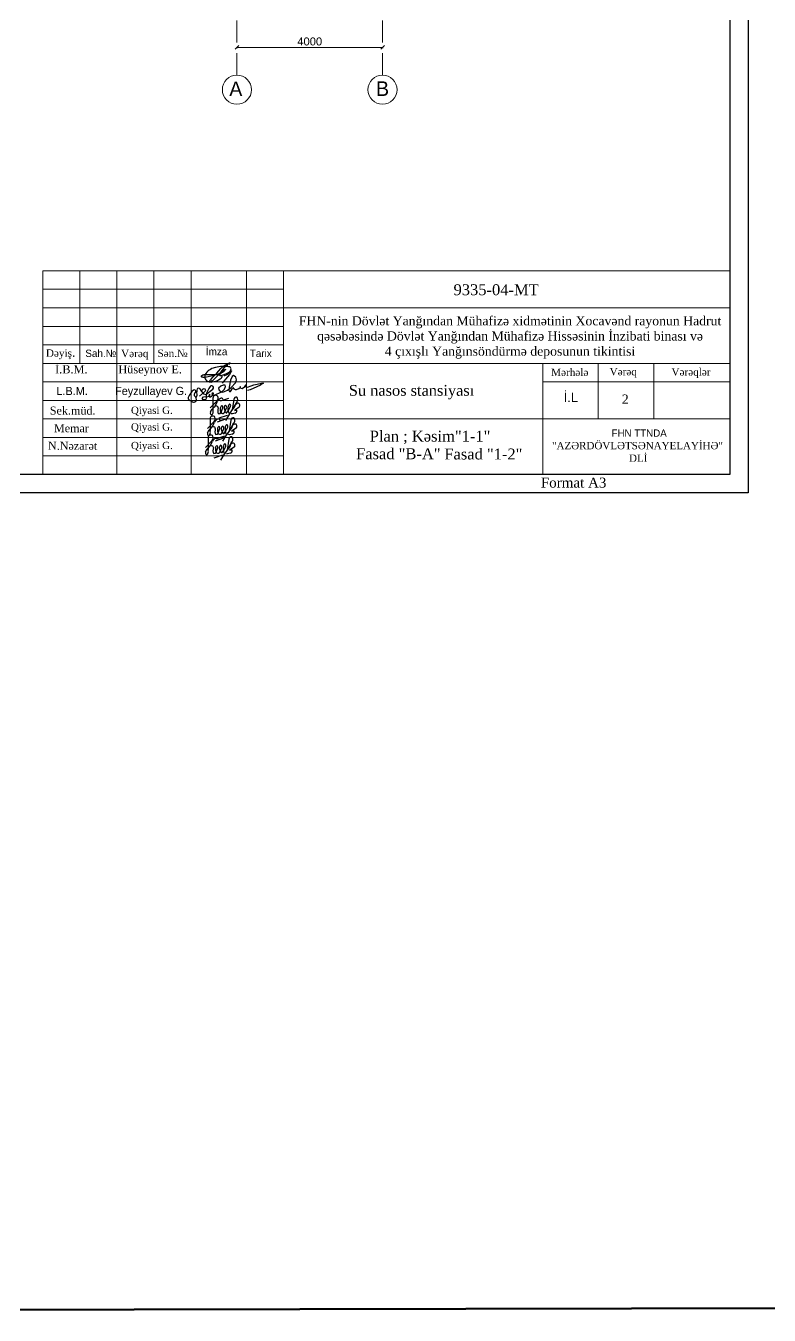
# Model space of a CAD drawing. Header units: millimetres. Extents: x 120281 to 1416367021, y -641565767 to 918373.
# Drawn here: x 514753 to 535176, y 687719 to 723138 of the extents above; entities that cross this region are included whole.
import ezdxf

# ---------------------------------------------------------------- set-up
doc = ezdxf.new("R2010")
doc.units = ezdxf.units.MM
doc.linetypes.add('ACAD_ISO02W100', pattern=[15, 12, -3])
doc.linetypes.add('ACAD_ISO10W100', pattern=[18, 12, -3, 0, -3])
for name, color, linetype, lineweight in [('0_Ном._пера__1', 7, 'Continuous', 35), ('ось', 20, 'ACAD_ISO02W100', 0), ('перегородка', 130, 'Continuous', 20), ('перегородка_Ном._пера__1', 7, 'Continuous', 15), ('размер', 90, 'Continuous', 40), ('размер2', 210, 'Continuous', 15), ('размер_Ном._пера__1', 7, 'Continuous', 15)]:
    doc.layers.add(name, color=color, linetype=linetype, lineweight=lineweight)
doc.styles.add('Arial AzLat', font='AZLTM.TTF', dxfattribs={"height": 300})
doc.styles.get("Standard").update_dxf_attribs({"font": 'arial.ttf'})
doc.styles.add('Times New  Roman', font='times.ttf')
doc.styles.add('Times New Roman', font='times.ttf', dxfattribs={"height": 300})
doc.styles.add('СГЕНЕРИР_СТИЛЬ_2', font='AZLTM.TTF')
doc.dimstyles.new('Farid 250', dxfattribs={"dimtxt": 220, "dimasz": 100, "dimexe": 100, "dimexo": 300, "dimgap": 50, "dimtad": 1, "dimdec": 0, "dimzin": 0, "dimdsep": 46, "dimtxsty": 'Standard', "dimblk": 'OBLIQUE', "dimcen": 10, "dimse1": 1, "dimse2": 1, "dimclrd": 256, "dimclre": 1, "dimclrt": 1, "dimadec": 0, "dimazin": 0, "dimtfac": 1, "dimtdec": 0, "dimtix": 1, "dimtmove": 1, "dimatfit": 2, "dimldrblk": 'ARCHTICK', "dimfxl": 1, "dimtolj": 1, "dimtzin": 0, "dimlwd": -1, "dimlwe": 9, "dimarcsym": 0})

# ---------------------------------------------------------------- blocks, each defined once
blk = doc.blocks.new('_Oblique')
at = {"color": 0, "linetype": 'ByBlock', "lineweight": -2}
blk.add_line((-0.5, -0.5), (0.5, 0.5), dxfattribs=at)
blk = doc.blocks.new('*D313')
at = {"layer": 'Defpoints', "color": 0, "lineweight": 53, "transparency": 16777216}
for p in [(520553, 722544), (524553, 722544), (524553, 722544)]:
    blk.add_point(p, dxfattribs=at)
at = {"layer": 'размер_Ном._пера__1', "transparency": 16777216}
blk.add_line((520553, 722544), (524553, 722544), dxfattribs=at)
at = {"layer": 'размер_Ном._пера__1', "transparency": 16777216, "xscale": 100, "yscale": 100, "zscale": 100, "rotation": 180}
blk.add_blockref('_Oblique', (520553, 722544), dxfattribs=at)
at = {"layer": 'размер_Ном._пера__1', "transparency": 16777216, "xscale": 100, "yscale": 100, "zscale": 100}
blk.add_blockref('_Oblique', (524553, 722544), dxfattribs=at)
at = {"layer": 'размер_Ном._пера__1', "color": 1, "transparency": 16777216, "insert": (522553, 722706), "char_height": 220, "attachment_point": 5}
blk.add_mtext('\\A1;4000', dxfattribs=at)
blk = doc.blocks.new('_ArchTick')
at = {"color": 0, "linetype": 'ByBlock', "const_width": 0.15}
blk.add_lwpolyline([(-0.5, -0.5), (0.5, 0.5)], dxfattribs=at)

msp = doc.modelspace()

# ---------------------------------------------------------------- linework, layer by layer
at = {"color": 244, "lineweight": 53, "true_color": 0x991b1e}
msp.add_lwpolyline([(440324.24024, 757119.90004), (681637.27816, 757603.30928), (681637.27816, 688202.32989), (440324.24024, 687718.92066)], close=True, dxfattribs=at)
at = {"layer": 'ось', "color": 0, "linetype": 'ACAD_ISO10W100', "ltscale": 50}
for p, q in [((520553.07981, 721782.96267), (520553.07981, 725035.42115)), ((524553.07981, 721782.96267), (524553.07981, 725035.42115))]:
    msp.add_line(p, q, dxfattribs=at)
at = {"layer": 'размер', "color": 0, "lineweight": 20}
for centre in [(520552.89505, 721382.96271), (524552.89505, 721382.96271)]:
    msp.add_circle(centre, 400, dxfattribs=at)
at = {"layer": 'размер2', "color": 0, "lineweight": 30}
for p, q in [((519819.98128, 712644.59108), (520010.08388, 712834.69367)), ((519871.31139, 712607.70185), (519952.03179, 712688.42225)), ((519894.014, 712910.40335), (519894.014, 712746.44004)), ((519894.014, 712746.44004), (519894.014, 712590.04426)), ((519894.014, 712630.40446), (519952.03179, 712688.42225)), ((519952.03179, 712688.42225), (520012.57209, 712812.02536)), ((520037.79721, 712645.53954), (520030.22967, 712600.13431)), ((520095.815, 712632.92698), (520095.815, 712569.86416)), ((520097.8149, 712832.46956), (520329.88605, 712908.14494)), ((520163.92284, 712880.1332), (520171.49037, 712852.38556)), ((520237.0757, 712711.12486), (520211.85057, 712685.89974)), ((520239.59821, 712572.38668), (520269.86836, 712643.01703)), ((520353.11127, 712622.83693), (520380.85891, 712685.89974)), ((520413.65157, 712567.34165), (520519.84841, 712743.03189)), ((520466.62434, 712875.08818), (520419.3183, 712584.34184)), ((520461.57931, 712622.83693), (520496.89449, 712675.80969)), ((520496.89449, 712675.80969), (520532.20966, 712779.2327)), ((520612.93006, 712658.1521), (520512.02956, 712592.56678)), ((520519.84841, 712743.03189), (520549.86725, 712761.57511)), ((519815.88698, 712340.47405), (519815.88698, 712176.51074)), ((519823.38365, 712529.50396), (519871.31139, 712607.70185)), ((520019.68789, 712262.54027), (520251.75904, 712338.21564)), ((520030.22967, 712600.13431), (520027.70716, 712554.72909)), ((520027.70716, 712554.72909), (520030.22967, 712509.32386)), ((520030.22967, 712509.32386), (520055.4548, 712481.57623)), ((520055.4548, 712481.57623), (520093.29249, 712491.66628)), ((520063.02234, 712365.54065), (520295.09349, 712441.21603)), ((520085.79582, 712310.2039), (520093.36336, 712282.45627)), ((520093.29249, 712491.66628), (520126.08515, 712544.63904)), ((520095.815, 712569.86416), (520111.1403, 712520.49735)), ((520126.08515, 712544.63904), (520156.3553, 712622.83693)), ((520204.28304, 712509.32386), (520239.59821, 712572.38668)), ((520209.32806, 712600.13431), (520225.23126, 712546.7314)), ((520225.23126, 712546.7314), (520249.68826, 712511.84638)), ((520244.64324, 712299.95533), (520330.40866, 712436.171)), ((520277.4359, 712511.84638), (520312.75107, 712557.2516)), ((520312.75107, 712557.2516), (520353.11127, 712622.83693)), ((520330.40866, 712436.171), (520413.65157, 712567.34165)), ((520388.49732, 712305.15888), (520341.19129, 712014.41255)), ((520367.93536, 712499.77667), (520413.65157, 712567.34165)), ((520428.78665, 712474.00869), (520398.5165, 712476.5312)), ((520413.65157, 712567.34165), (520461.57931, 712622.83693)), ((520504.46202, 712494.18879), (520428.78665, 712474.00869)), ((520512.02956, 712592.56678), (520484.28192, 712569.86416)), ((520484.28192, 712569.86416), (520547.34474, 712582.47673)), ((519741.85427, 712074.66178), (519931.95686, 712264.76437)), ((519745.25663, 711959.57467), (519793.18437, 712037.77255)), ((519793.18437, 712037.77255), (519873.90477, 712118.49295)), ((519815.88698, 712176.51074), (519815.88698, 712020.11497)), ((519815.88698, 712060.47517), (519873.90477, 712118.49295)), ((519873.90477, 712118.49295), (519934.44507, 712242.09607)), ((519952.10266, 712030.20502), (519949.58015, 711984.79979)), ((519949.58015, 711984.79979), (519952.10266, 711939.39457)), ((519959.6702, 712075.61024), (519952.10266, 712030.20502)), ((519952.10266, 711939.39457), (519977.32778, 711911.64693)), ((519977.32778, 711911.64693), (520015.16547, 711921.73698)), ((520015.16547, 711921.73698), (520047.95813, 711974.70974)), ((520017.68798, 712062.99768), (520017.68798, 711999.93487)), ((520017.68798, 711999.93487), (520033.01328, 711950.56806)), ((520047.95813, 711974.70974), (520078.22828, 712052.90763)), ((520126.15602, 711939.39457), (520161.47119, 712002.45738)), ((520131.20104, 712030.20502), (520147.10424, 711976.80211)), ((520158.94868, 712141.19557), (520133.72356, 712115.97044)), ((520147.10424, 711976.80211), (520171.56124, 711941.91708)), ((520161.47119, 712002.45738), (520191.74134, 712073.08773)), ((520199.30888, 711941.91708), (520234.62406, 711987.3223)), ((520234.62406, 711987.3223), (520274.98426, 712052.90763)), ((520252.28164, 711866.2417), (520335.52456, 711997.41235)), ((520274.98426, 712052.90763), (520302.73189, 712115.97044)), ((520289.80834, 711929.84737), (520335.52456, 711997.41235)), ((520335.52456, 711997.41235), (520441.72139, 712173.1026)), ((520335.52456, 711997.41235), (520383.45229, 712052.90763)), ((520426.33501, 711924.25949), (520350.65963, 711904.07939)), ((520383.45229, 712052.90763), (520418.76747, 712105.88039)), ((520433.90254, 712022.63748), (520406.15491, 711999.93487)), ((520406.15491, 711999.93487), (520469.21772, 712012.54743)), ((520418.76747, 712105.88039), (520454.08264, 712209.3034)), ((520534.80304, 712088.2228), (520433.90254, 712022.63748)), ((520441.72139, 712173.1026), (520471.74023, 712191.64582)), ((519687.1745, 711551.58243), (519877.2771, 711741.68503)), ((519738.5046, 711514.69321), (519819.225, 711595.41361)), ((519761.20722, 711817.39471), (519761.20722, 711653.4314)), ((519761.20722, 711653.4314), (519761.20722, 711497.03562)), ((519761.20722, 711537.39582), (519819.225, 711595.41361)), ((519819.225, 711595.41361), (519879.7653, 711719.01672)), ((519965.00812, 711739.46092), (520197.07927, 711815.1363)), ((519984.89532, 711795.61135), (520216.96647, 711871.28673)), ((520031.11605, 711787.12456), (520038.68359, 711759.37692)), ((520104.26892, 711618.11622), (520079.04379, 711592.8911)), ((520166.51622, 711730.02603), (520252.28164, 711866.2417)), ((520220.30449, 711529.82828), (520248.05213, 711592.8911)), ((520280.84479, 711474.33301), (520387.04163, 711650.02325)), ((520333.81755, 711782.07953), (520286.51152, 711491.3332)), ((520350.65963, 711904.07939), (520320.38948, 711906.6019)), ((520328.77253, 711529.82828), (520364.0877, 711582.80105)), ((520364.0877, 711582.80105), (520399.40288, 711686.22406)), ((520480.12328, 711565.14346), (520379.22278, 711499.55813)), ((520387.04163, 711650.02325), (520417.06046, 711668.56647)), ((519690.57687, 711436.49532), (519738.5046, 711514.69321)), ((519897.42289, 711507.12567), (519894.90038, 711461.72045)), ((519894.90038, 711461.72045), (519897.42289, 711416.31522)), ((519904.99043, 711552.5309), (519897.42289, 711507.12567)), ((519897.42289, 711416.31522), (519922.64802, 711388.56758)), ((519922.64802, 711388.56758), (519960.4857, 711398.65763)), ((519930.21555, 711272.53201), (520162.2867, 711348.20738)), ((519960.4857, 711398.65763), (519993.27837, 711451.6304)), ((519963.00822, 711539.91833), (519963.00822, 711476.85552)), ((519963.00822, 711476.85552), (519978.33351, 711427.48871)), ((519993.27837, 711451.6304), (520023.54852, 711529.82828)), ((520071.47625, 711416.31522), (520106.79143, 711479.37803)), ((520076.52128, 711507.12567), (520092.42447, 711453.72276)), ((520092.42447, 711453.72276), (520116.88148, 711418.83773)), ((520106.79143, 711479.37803), (520137.06158, 711550.00838)), ((520111.83645, 711206.94668), (520197.60188, 711343.16236)), ((520144.62912, 711418.83773), (520179.94429, 711464.24296)), ((520179.94429, 711464.24296), (520220.30449, 711529.82828)), ((520197.60188, 711343.16236), (520280.84479, 711474.33301)), ((520235.12857, 711406.76802), (520280.84479, 711474.33301)), ((520295.97986, 711381.00005), (520265.70971, 711383.52256)), ((520280.84479, 711474.33301), (520328.77253, 711529.82828)), ((520371.65524, 711401.18015), (520295.97986, 711381.00005)), ((520379.22278, 711499.55813), (520351.47514, 711476.85552)), ((520351.47514, 711476.85552), (520414.53795, 711489.46808))]:
    msp.add_line(p, q, dxfattribs=at)
for points in [[(492594.6215, 740013.03096), (534594.6215, 740013.03096), (534594.6215, 710313.03096), (492594.6215, 710313.03096)], [(494594.6215, 739513.03096), (534094.6215, 739513.03096), (534094.6215, 710813.03096), (494594.6215, 710813.03096)]]:
    msp.add_lwpolyline(points, close=True, dxfattribs=at)
for points in [[(520192.54935, 713547.87038), (520203.64052, 713533.16326), (520219.93286, 713529.87629), (520265.36483, 713547.0998), (520306.59197, 713572.57776), (520343.23126, 713606.93835), (520371.36792, 713645.59621), (520387.83247, 713689.02079), (520390.90404, 713710.19233), (520386.88013, 713731.75079), (520374.06312, 713750.28248), (520348.86149, 713766.57037), (520332.73182, 713773.34703), (520299.12966, 713778.34695), (520228.70355, 713782.94928), (520176.37694, 713781.38243), (520099.23794, 713774.52608), (519967.40912, 713750.95899), (519867.25702, 713719.90214), (519823.38241, 713699.09902), (519790.33381, 713679.29291), (519758.95668, 713658.07151), (519726.56538, 713627.01641), (519698.43577, 713590.39636), (519678.81625, 713554.91137), (519673.33872, 713534.74208), (519670.86096, 713512.57896), (519673.67152, 713470.16468), (519685.14944, 713442.72142), (519699.65742, 713415.36285), (519721.54846, 713396.48105), (519749.19713, 713378.92853), (519789.52338, 713361.474), (519813.14814, 713355.54565), (519842.49567, 713356.46428), (519875.62561, 713358.12889), (519921.44682, 713365.132), (519969.51672, 713377.98965), (520018.24683, 713396.93525), (520047.8533, 713410.84936), (520091.66028, 713435.59311), (520120.93851, 713459.73416), (520135.9623, 713479.28704), (520142.29383, 713489.69012), (520144.56451, 713496.30871), (520143.47772, 713501.93484), (520134.46718, 713513.8438), (520117.73166, 713525.26198), (520092.14454, 713534.69461), (520043.68457, 713543.84462), (519956.64909, 713551.35963), (519871.06058, 713554.1863), (519772.08616, 713553.93307), (519685.276, 713551.99129), (519643.09154, 713547.81246), (519627.581, 713544.3931), (519611.22891, 713538.64373), (519597.45499, 713531.7889), (519588.67683, 713525.89103), (519578.51296, 713519.06213), (519574.37674, 713514.83124), (519571.82803, 713510.41051), (519571.67573, 713507.92851), (519573.80741, 713504.71274), (519582.66109, 713499.19548), (519596.96824, 713493.43435), (519613.23111, 713489.83361), (519632.30163, 713488.85967), (519664.87842, 713488.85967), (519721.18454, 713495.80726), (519760.8178, 713502.94928), (519803.75998, 713513.94962), (519897.65441, 713536.00257), (520015.67696, 713569.55012), (520165.86713, 713623.5117), (520173.67967, 713629.93453), (520190.94664, 713644.13004), (520220.49297, 713668.42065), (520231.65934, 713686.53814), (520237.7062, 713698.95814), (520237.87385, 713701.10896), (520235.30978, 713700.55982), (520214.85535, 713689.46977), (520194.58392, 713673.62541), (520164.08486, 713644.52124), (520123.17932, 713598.81433), (520074.10769, 713548.33851), (520073.66783, 713544.55205), (520075.69203, 713540.28438), (520084.15813, 713532.76763), (520103.67225, 713528.23128), (520145.40357, 713541.89434), (520243.79954, 713577.26327), (520321.51077, 713617.04836), (520363.81598, 713640.3398), (520398.59706, 713656.8574), (520403.04465, 713657.73489), (520405.1228, 713656.12232), (520405.39833, 713651.83898), (520397.49077, 713641.76707), (520347.80914, 713559.4057), (520292.80519, 713493.3429), (520239.62541, 713426.79933), (520146.19906, 713320.59717)], [(519874.6853, 713392.78407), (519854.90311, 713375.40771), (519831.28292, 713360.03497), (519810.27244, 713351.61961), (519803.66039, 713352.48795), (519798.16834, 713356.26767), (519797.04752, 713365.14376), (519802.47069, 713378.3082), (519811.10361, 713393.91631), (519841.60101, 713432.01807), (519891.84325, 713489.15863), (519941.89419, 713541.28489), (519996.72511, 713597.34089), (520106.58281, 713719.73644), (520161.08135, 713768.0647), (520195.41592, 713795.84394), (520235.58947, 713822.3849), (520262.95222, 713830.96247), (520279.75746, 713829.50036), (520283.52284, 713820.72356), (520280.9426, 713807.47855)], [(519851.66348, 713343.18292), (519872.16356, 713374.21799), (519911.65615, 713413.9911), (519958.53095, 713454.57856), (520036.37041, 713538.69032), (520115.69253, 713636.03795), (520215.30434, 713753.62345), (520289.16678, 713838.70872), (520327.10325, 713867.12571), (520349.67607, 713878.73789), (520358.23222, 713880.46086), (520361.93329, 713878.68172), (520363.10432, 713874.23355), (520361.23864, 713867.40311), (520350.74626, 713854.44443), (520329.68433, 713835.63491)]]:
    msp.add_lwpolyline(points, dxfattribs=at)
for points in [[(519553.2597, 713126.07053), (519630.98556, 713028.2188), (519696.2783, 713013.16096), (519886.70776, 713156.61173, 1.2496403785), (519813.89438, 713224.85913, 0.0792582279), (519709.67163, 713005.63207), (519709.67163, 712911.93885), (519699.62659, 712876.8039), (519621.77761, 712863.41914), (519602.5247, 712902.73683), (519633.49684, 712942.89108), (519758.22258, 712953.76617), (519786.50698, 712961.02785), (519813.4356, 713003.03569), (519803.72176, 713009.26262), (519785.07841, 712980.17954), (519800.29964, 712942.64939), (519823.61587, 712942.64939), (519902.19817, 712999.09488), (519912.17663, 713038.98308), (519897.47151, 713059.45198), (519870.40794, 713040.00918), (519864.385, 713005.39302), (519880.3022, 712983.36705), (519925.83137, 712994.38004), (520141.89478, 713079.82236), (520212.44515, 713159.56011), (520236.80181, 713228.38637), (520231.5872, 713269.69134), (520176.5613, 713269.69134), (520111.65058, 713239.06796), (520047.97673, 713186.39657), (520061.67709, 713125.31099), (520110.15553, 713092.66182), (520169.06419, 713077.59595), (520216.25504, 713091.07036), (520296.3884, 713126.60711), (520394.14099, 713205.7694), (520511.27552, 713332.09215), (520542.45521, 713416.30733), (520523.91591, 713481.99517), (520458.18575, 713528.31353), (520421.10715, 713508.10191), (520373.9163, 713403.67507), (520344.422, 713209.13801), (520331.80052, 713125.88986), (520349.47817, 713093.76319), (520375.60169, 713093.76319), (520410.99481, 713149.3452), (520441.91407, 713197.90138), (520468.2981, 713165.34611), (520501.16317, 713143.45017), (520545.82599, 713143.45017), (520608.74815, 713175.70402), (520654.14061, 713208.40776), (520647.80679, 713230.5619), (520634.61133, 713212.62761), (520657.30751, 713185.19869), (520696.89399, 713178.86891), (520731.73006, 713199.96809), (520806.68045, 713244.27638), (520806.68045, 713263.79312), (520787.67891, 713263.79312), (520757.06541, 713232.14435), (520839.40528, 713209.46272), (520946.42513, 713247.69525), (521018.87929, 713270.8347), (521111.02708, 713293.59219), (521224.98837, 713321.73691), (521283.14217, 713321.73691), (521250.83745, 713299.41385), (521203.53108, 713266.72442), (521100.96491, 713222.14429), (520912.9789, 713137.86644), (520840.99021, 713118.39971)], [(519429.53218, 712925.1431, 0.2027102337), (519456.95709, 713015.24417, -0.0832167747), (519469.00512, 713166.65779, -0.5409747277), (519532.22731, 713177.53329), (519553.2597, 713126.07053)], [(519563.95785, 713112.60227), (519612.56374, 713154.94974, -1.0345011644), (519676.09644, 713103.93922), (519525.1384, 712968.27295)]]:
    msp.add_lwpolyline(points, format="xyb", dxfattribs=at)
msp.add_lwpolyline([(519384.46181, 713017.89585, -0.3006337272), (519420.59335, 713074.63747, 0.2802498133), (519418.91415, 713121.38098, 0.2687793642), (519363.22742, 713131.49935, 0.1221920669), (519212.69872, 712927.40322), (519215.93705, 712891.80387, 0.0999903221), (519334.31025, 712808.0217, 0.2003981025), (519420.76523, 712814.94163, 0.312913754), (519423.3897, 712935.69579, -0.2937938278)], format="xyb", close=True, dxfattribs=at)
for centre, radius, start, end in [((519967.12933, 712914.64799), 73.23843, 34.194780316, 183.322520404), ((519980.7428, 712636.5523), 59.28586, 48.354248896, 118.965367601), ((519898.66383, 712912.74589), 136.03888, 324.987904268, 18.454224902), ((520174.88886, 712739.25778), 177.88158, 114.14697886, 155.853021138), ((520005.40563, 712651.41574), 32.92027, 349.717727088, 63.412375254), ((520209.65688, 712614.72113), 115.28846, 129.596168368, 170.91406904), ((520123.45815, 712863.28733), 43.8312, 22.60247535, 119.130238232), ((520102.04952, 712652.1432), 61.70879, 331.646355483, 56.426131452), ((520298.66097, 712640.42668), 97.99921, 152.353537357, 204.277094013), ((520223.47591, 712662.62837), 50.3673, 337.084908029, 74.334999536), ((520524.95295, 712631.31238), 219.85391, 153.682806812, 198.19180209), ((520350.74089, 712719.29123), 24.74717, 35.972038509, 157.447635114), ((520342.98588, 712702.95245), 41.53506, 335.759871783, 48.017444304), ((520536.69484, 712869.06684), 70.32874, 79.204877164, 175.088496233), ((520434.60857, 712880.79748), 140.85942, 313.85988333, 355.412611437), ((520493.75668, 712878.66763), 81.77203, 353.585205985, 46.671298362), ((520577.83118, 712719.70178), 50.35234, 32.074619036, 123.735866803), ((520563.47843, 712706.85911), 69.41063, 315.434635632, 34.767179445), ((519889.00231, 712344.71869), 73.23843, 34.194780316, 183.322520404), ((519871.93453, 712504.83526), 54.45854, 153.06487867, 228.706175428), ((519857.10262, 712477.47826), 25.08672, 212.718356067, 320.128975179), ((519811.72044, 712509.37956), 80.4998, 323.411127117, 342.220388169), ((519757.75416, 712544.57046), 143.64752, 335.411259858, 18.455329051), ((519820.53681, 712342.81659), 136.03888, 324.987904268, 18.454224902), ((520096.76184, 712169.32849), 177.88158, 114.14697886, 155.853021138), ((520045.33114, 712293.35803), 43.8312, 22.60247535, 119.130238232), ((520157.20115, 712538.47311), 49.44422, 201.318764053, 266.093723159), ((520166.50985, 712530.60398), 43.35501, 252.998230414, 330.604588558), ((520263.56208, 712520.97098), 16.60546, 213.332324679, 326.667675321), ((520446.46821, 712561.46206), 130.38578, 179.467332581, 213.686515824), ((520340.55259, 712514.76777), 25.75321, 264.258427949, 347.796318818), ((520458.56782, 712299.13755), 70.32874, 79.204877164, 175.088496233), ((520356.48155, 712310.86818), 140.85942, 313.85988333, 355.412611437), ((520415.62967, 712308.73834), 81.77203, 353.585205985, 46.671298362), ((520489.36137, 712557.94281), 65.51797, 283.325394517, 8.844728131), ((520528.89081, 712565.04728), 25.38372, 6.717842674, 43.364629536), ((519793.80751, 711934.90597), 54.45854, 153.06487867, 228.706175428), ((519679.62715, 711974.64116), 143.64752, 335.411259858, 18.455329051), ((519902.61578, 712066.62301), 59.28586, 48.354248896, 118.965367601), ((519927.27862, 712081.48644), 32.92027, 349.717727088, 63.412375254), ((520131.52987, 712044.79183), 115.28846, 129.596168368, 170.91406904), ((520079.07414, 711968.54381), 49.44422, 201.318764053, 266.093723159), ((520023.9225, 712082.2139), 61.70879, 331.646355483, 56.426131452), ((520088.38283, 711960.67468), 43.35501, 252.998230414, 330.604588558), ((520220.53396, 712070.49739), 97.99921, 152.353537357, 204.277094013), ((520145.34889, 712092.69907), 50.3673, 337.084908029, 74.334999536), ((520185.43506, 711951.04168), 16.60546, 213.332324679, 326.667675321), ((520446.82594, 712061.38308), 219.85391, 153.682806812, 198.19180209), ((520368.34119, 711991.53276), 130.38578, 179.467332581, 213.686515824), ((520272.61387, 712149.36193), 24.74717, 35.972038509, 157.447635114), ((520262.42558, 711944.83848), 25.75321, 264.258427949, 347.796318818), ((520264.85886, 712133.02315), 41.53506, 335.759871783, 48.017444304), ((520411.23436, 711988.01351), 65.51797, 283.325394517, 8.844728131), ((520450.76379, 711995.11798), 25.38372, 6.717842674, 43.364629536), ((520499.70416, 712149.77248), 50.35234, 32.074619036, 123.735866803), ((520485.35141, 712136.92981), 69.41063, 315.434635632, 34.767179445), ((519778.9756, 711907.54896), 25.08672, 212.718356067, 320.128975179), ((519834.32254, 711821.63935), 73.23843, 34.194780316, 183.322520404), ((519733.59343, 711939.45026), 80.4998, 323.411127117, 342.220388169), ((519847.93601, 711543.54366), 59.28586, 48.354248896, 118.965367601), ((519765.85705, 711819.73725), 136.03888, 324.987904268, 18.454224902), ((520042.08208, 711646.24914), 177.88158, 114.14697886, 155.853021138), ((519872.59885, 711558.40709), 32.92027, 349.717727088, 63.412375254), ((520076.8501, 711521.71249), 115.28846, 129.596168368, 170.91406904), ((519990.65137, 711770.27869), 43.8312, 22.60247535, 119.130238232), ((519969.24274, 711559.13455), 61.70879, 331.646355483, 56.426131452), ((520165.85419, 711547.41804), 97.99921, 152.353537357, 204.277094013), ((520090.66912, 711569.61973), 50.3673, 337.084908029, 74.334999536), ((520392.14617, 711538.30374), 219.85391, 153.682806812, 198.19180209), ((520217.9341, 711626.28259), 24.74717, 35.972038509, 157.447635114), ((520210.17909, 711609.94381), 41.53506, 335.759871783, 48.017444304), ((520403.88805, 711776.0582), 70.32874, 79.204877164, 175.088496233), ((520301.80178, 711787.78884), 140.85942, 313.85988333, 355.412611437), ((520360.9499, 711785.65899), 81.77203, 353.585205985, 46.671298362), ((520445.0244, 711626.69313), 50.35234, 32.074619036, 123.735866803), ((520430.67165, 711613.85046), 69.41063, 315.434635632, 34.767179445), ((519739.12775, 711411.82662), 54.45854, 153.06487867, 228.706175428), ((519724.29583, 711384.46962), 25.08672, 212.718356067, 320.128975179), ((519678.91366, 711416.37092), 80.4998, 323.411127117, 342.220388169), ((519624.94738, 711451.56182), 143.64752, 335.411259858, 18.455329051), ((520024.39437, 711445.46447), 49.44422, 201.318764053, 266.093723159), ((520033.70306, 711437.59534), 43.35501, 252.998230414, 330.604588558), ((520130.7553, 711427.96234), 16.60546, 213.332324679, 326.667675321), ((520313.66142, 711468.45341), 130.38578, 179.467332581, 213.686515824), ((520207.74581, 711421.75913), 25.75321, 264.258427949, 347.796318818), ((520356.55459, 711464.93416), 65.51797, 283.325394517, 8.844728131), ((520396.08402, 711472.03864), 25.38372, 6.717842674, 43.364629536)]:
    msp.add_arc(centre, radius, start, end, dxfattribs=at)
at = {"layer": 'размер_Ном._пера__1', "color": 0, "linetype": 'Continuous'}
for p, q in [((515223.20991, 716407.05783), (534094.6215, 716407.05783)), ((515223.20991, 710813.03037), (515223.20991, 716407.05783)), ((516240.30581, 713864.31807), (516240.30581, 716407.05783)), ((517257.40172, 710813.03037), (517257.40172, 716407.05783)), ((518274.49762, 713864.31807), (518274.49762, 716407.05783)), ((519291.59352, 710813.03037), (519291.59352, 716407.05783)), ((520817.23738, 710813.03037), (520817.23738, 716407.05783)), ((521834.33328, 716407.05783), (521834.33328, 710813.03037)), ((515223.20991, 715898.50988), (521834.33328, 715898.50988)), ((515223.20991, 715389.96193), (534094.6215, 715389.96193)), ((515223.20991, 714881.41398), (521834.33328, 714881.41398)), ((515223.20991, 714372.86603), (521834.33328, 714372.86603)), ((515223.20991, 713864.31807), (534094.6215, 713864.31807)), ((528954.0046, 713864.31807), (528954.0046, 710813.03037)), ((530479.64846, 713864.31807), (530479.64846, 712338.67422)), ((532005.29231, 713864.31807), (532005.29231, 712338.67422)), ((515223.20991, 713355.77012), (521834.33328, 713355.77012)), ((528954.0046, 713355.77012), (534094.6215, 713355.77012)), ((515223.20991, 712847.22217), (521834.33328, 712847.22217)), ((515223.20991, 712338.67422), (534094.6215, 712338.67422)), ((515223.20991, 711830.12627), (521834.33328, 711830.12627)), ((515223.20991, 711321.57832), (521834.33328, 711321.57832))]:
    msp.add_line(p, q, dxfattribs=at)

# ---------------------------------------------------------------- texts
at = {"color": 0, "attachment_point": 5, "style": 'Times New  Roman'}
for s, width, heights, insert, char_height in [('{\\fTimes New Roman|b0|i0|c238|p18;Sek.müd.}', 1828.3507812, [396.27421], (516040.12856, 712565.78522), 219.7635705), ('{\\fTimes New Roman|b0|i0|c238|p18;Qiyasi G.}', 5536.6243382, [0], (518216.60863, 712544.09936), 198.4166603), ('{\\fTimes New Roman|b0|i0|c238|p18;  }{\\fTimes New Roman|b0|i0|c238|p18;Memar}', 1828.3507812, [396.27421], (515923.29309, 712082.48763), 219.7635705), ('{\\fTimes New Roman|b0|i0|c238|p18;Qiyasi G.}', 5536.6243382, [0], (518216.60863, 712086.05212), 198.4166603), ('{\\fTimes New Roman|b0|i0|c238|p18;N.Nəzarət}', 1828.3507812, [396.27421], (516040.12856, 711599.19003), 219.7635705), ('{\\fTimes New Roman|b0|i0|c238|p18;Qiyasi G.}', 5536.6243382, [0], (518216.60863, 711577.50417), 198.4166603)]:
    msp.add_mtext_dynamic_manual_height_columns(s, width=width, gutter_width=1, heights=heights, dxfattribs=dict(at, insert=insert, char_height=char_height))
at = {"layer": '0_Ном._пера__1', "color": 0, "linetype": 'Continuous', "attachment_point": 1, "style": 'Times New  Roman'}
for s, insert, char_height in [('9335-04-MT', (526504.00488, 716037.9858), 300), ('Mərhələ', (529184.97148, 713722.14834), 203.419181), ('Vərəq', (530791.35211, 713739.41108), 203.419181), ('Vərəqlər', (532490.58287, 713731.67645), 203.419181), ('{\\fTimes New Roman|b0|i0|c238|p18;2}', (531127.87754, 713008.78211), 250)]:
    msp.add_mtext(s, dxfattribs=dict(at, insert=insert, char_height=char_height))
at = {"layer": '0_Ном._пера__1', "color": 0, "linetype": 'Continuous', "insert": (529529.18182, 713057.21766), "char_height": 254.2739757, "width": 629.4307921, "attachment_point": 1, "style": 'СГЕНЕРИР_СТИЛЬ_2'}
msp.add_mtext('{\\fArial|b0|i0|c238|p34;İ\\fArial|b0|i0|c0|p34;.L}', dxfattribs=at)
at = {"layer": '0_Ном._пера__1', "color": 0, "linetype": 'Continuous', "insert": (529210.78617, 712049.48124), "char_height": 200, "width": 5066.5513294, "attachment_point": 1, "line_spacing_factor": 1.032836, "style": 'Times New  Roman'}
msp.add_mtext('{\\fAzL Times|b0|i0|c204|p18;                      FHN TTNDA}\\P"AZƏRDÖVLƏT{\\fTimes New Roman|b0|i0|c238|p18;S}Ə{\\fTimes New Roman|b0|i0|c238|p18;NAYE}LAYİHƏ"\\P                            DLİ', dxfattribs=at)
at = {"layer": 'перегородка', "color": 0, "insert": (522057.34346, 715159.04352), "char_height": 250, "width": 11997.9815483, "attachment_point": 1}
msp.add_mtext('\\pxqc;{\\fTimes New Roman|b0|i0|c0|p18;FHN\\fTimes New Roman|b0|i0|c238|p18;-nin Dövlət Yanğından Mühafizə xidmətinin \\fTimes New Roman|b0|i0|c0|p18;Xo\\fTimes New Roman|b0|i0|c238|p18;cavənd rayonun Hadrut qəsəbəsində Dövlət Yanğından Mühafizə Hissəsinin İnzibati binası və \\P4 çıxışlı \\fTimes New Roman|b0|i0|c0|p18;Y\\fTimes New Roman|b0|i0|c238|p18;anğın\\fTimes New Roman|b0|i0|c0|p18;s\\fTimes New Roman|b0|i0|c238|p18;öndürmə deposunun tikintisi}', dxfattribs=at)
at = {"layer": 'перегородка', "color": 0, "insert": (523627.67197, 713272.31218), "char_height": 297.5005516, "attachment_point": 1}
msp.add_mtext('{\\fTimes New Roman|b0|i0|c238|p18;Su nasos stansiyası}', dxfattribs=at)
at = {"layer": 'перегородка', "color": 0, "insert": (524201.30139, 712015.66745), "char_height": 300, "attachment_point": 1, "style": 'Arial AzLat'}
msp.add_mtext('{\\fTimes New Roman|b0|i0|c238|p18;Plan ; Kəsim"1-1"}', dxfattribs=at)
at = {"layer": 'перегородка_Ном._пера__1', "color": 0, "linetype": 'Continuous', "attachment_point": 1}
for s, insert, char_height, style in [('{\\fTimes New Roman|b0|i0|c204|p18;Dəyi\\fTimes New Roman|b0|i0|c0|p18;ş\\fTimes New Roman|b0|i0|c204|p18;\\H1.25x;.}', (515304.38806, 714299.9568), 203.4191806, 'СГЕНЕРИР_СТИЛЬ_2'), ('{Sah.№}', (516388.34505, 714242.53817), 203.419181, 'СГЕНЕРИР_СТИЛЬ_2'), ('{\\fTimes New Roman|b0|i0|c204|p18;Vərəq}', (517370.3009, 714239.33961), 203.4191806, 'СГЕНЕРИР_СТИЛЬ_2'), ('{\\fTimes New Roman|b0|i0|c204|p18;Sən.№}', (518369.76327, 714242.64517), 203.4191806, 'СГЕНЕРИР_СТИЛЬ_2'), ('{İmza}', (519699.8251, 714292.88501), 203.419181, 'СГЕНЕРИР_СТИЛЬ_2'), ('{Tarix}', (520905.81942, 714242.53817), 203.419181, 'СГЕНЕРИР_СТИЛЬ_2'), ('  İ.B.M.          Hüseynov E.', (515390.11026, 713813.57961), 223.7610987, 'Times New  Roman'), ('{  L.B.M.         Feyzullayev G.}', (515426.40386, 713219.52958), 223.7610987, 'СГЕНЕРИР_СТИЛЬ_2')]:
    msp.add_mtext(s, dxfattribs=dict(at, insert=insert, char_height=char_height, style=style))
at = {"layer": 'размер', "color": 0, "char_height": 400, "attachment_point": 1, "style": 'Arial AzLat'}
for s, width, insert in [('A', 400, (520344.24333, 721606.74619)), ('B', 34.0727955, (524375.92913, 721611.50304))]:
    msp.add_mtext_dynamic_manual_height_columns(s, width=width, gutter_width=1000, heights=[0], dxfattribs=dict(at, insert=insert))
at = {"layer": 'размер', "color": 0, "char_height": 300, "attachment_point": 1}
for s, insert, style in [('Fasad "B-A" ', (523826.48611, 711532.04801), 'Times New Roman'), ('Fasad "1-2" ', (526251.21984, 711525.09054), 'Times New  Roman')]:
    msp.add_mtext(s, dxfattribs=dict(at, insert=insert, style=style))
at = {"layer": 'размер2', "color": 0, "lineweight": 30, "insert": (529802.78872, 710587.87082), "char_height": 273.651049, "attachment_point": 5, "style": 'Times New  Roman'}
msp.add_mtext_dynamic_manual_height_columns('Format A3', width=2621.5811642, gutter_width=1, heights=[0], dxfattribs=at)

# ---------------------------------------------------------------- dimensions: what is measured, and where the dimension line sits
at = {"layer": 'размер_Ном._пера__1', "color": 0}
dim = msp.add_linear_dim(base=(524553.07981, 722544.10086), p1=(520553.07981, 722544.10086), p2=(524553.07981, 722544.10086), dimstyle='Farid 250', dxfattribs=at)
dim.commit()
dim.dimension.update_dxf_attribs({"geometry": '*D313', "text_midpoint": (522553.07981, 722706.42691)})

doc.saveas('drawing.dxf')
